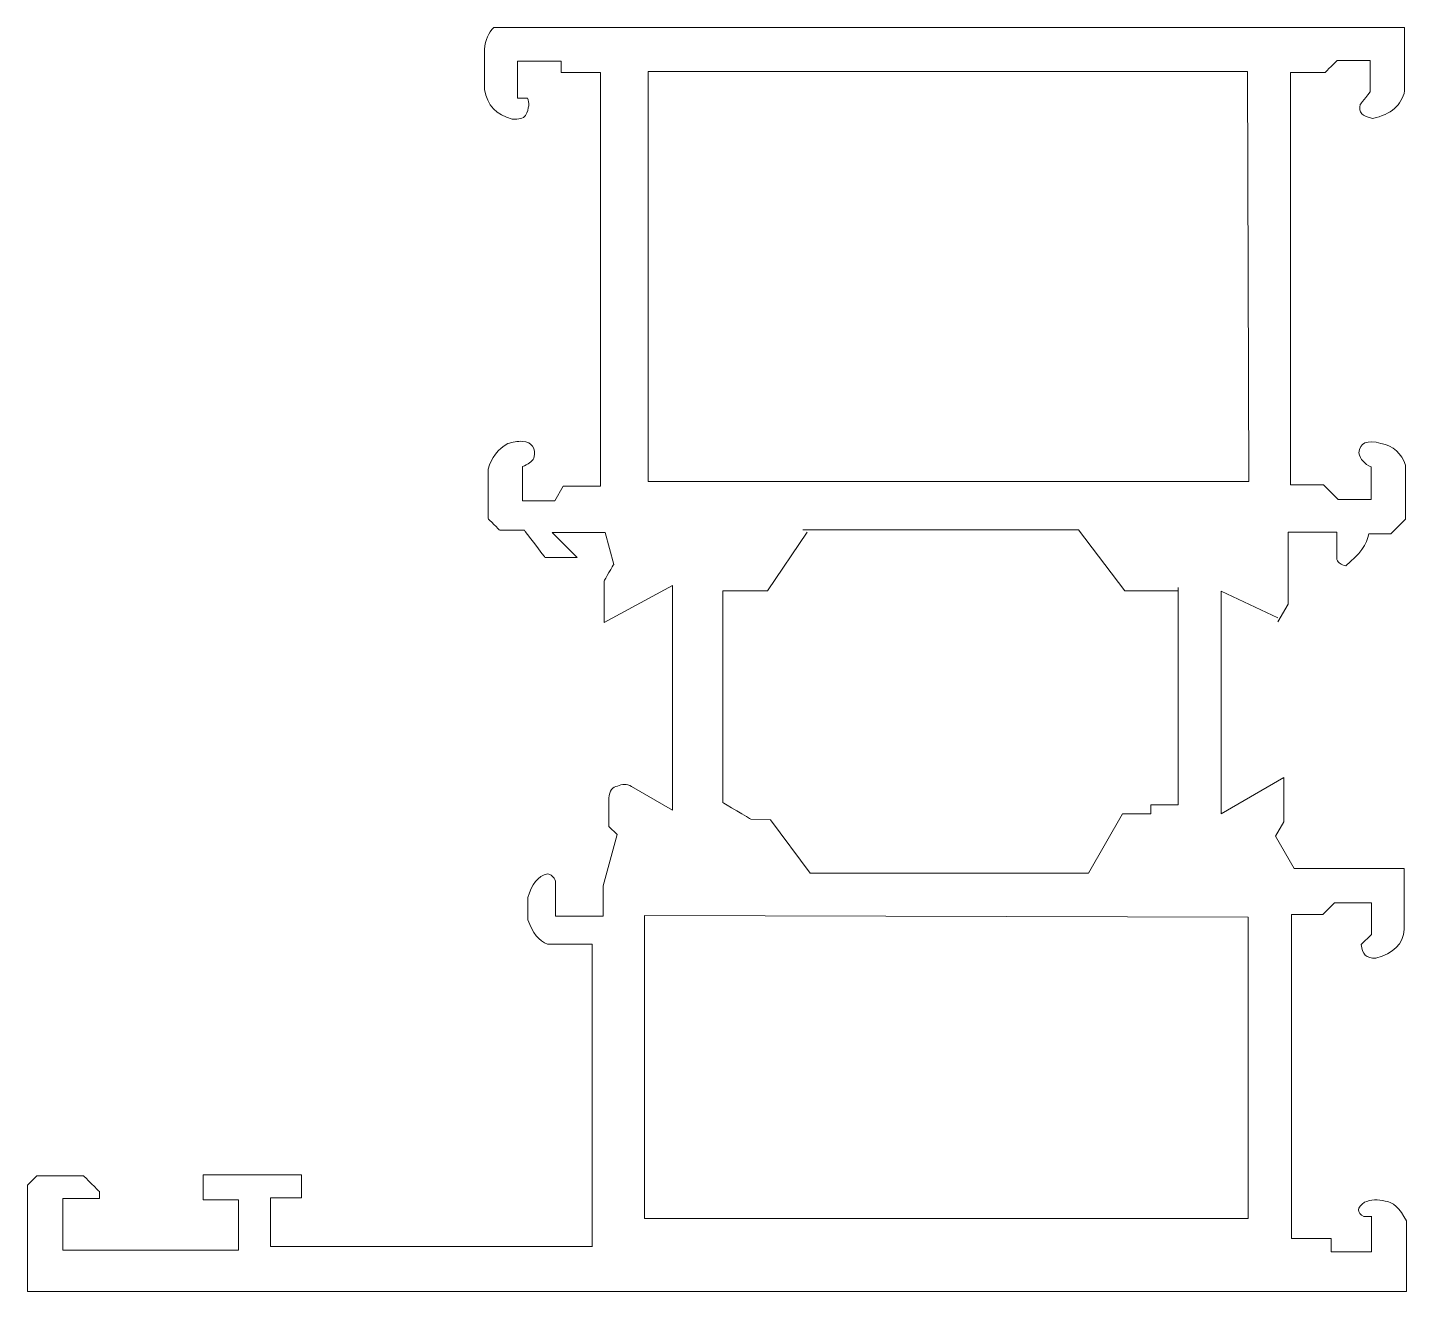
# Model space of a CAD drawing. Header units: millimetres. Extents: x -35.2 to 24.8, y -26.6 to 28.4.
import ezdxf

# ---------------------------------------------------------------- set-up
doc = ezdxf.new("R2010")
doc.units = ezdxf.units.MM
doc.header["$MEASUREMENT"] = 0
doc.layers.add('Layer 1', color=7, linetype='Continuous')

msp = doc.modelspace()

# ---------------------------------------------------------------- linework, layer by layer
at = {"layer": 'Layer 1', "color": 174, "lineweight": 20}
for points, knots in [([(24.7613, 25.6029), (24.7613, 25.6029), (24.7613, 28.3524), (24.7613, 28.3524), (24.7613, 28.3524), (24.7613, 28.3524), (24.7613, 28.3524), (24.7612, 28.3524), (24.7612, 28.3524), (24.7612, 28.3524), (-14.8736, 28.3524), (-14.8736, 28.3524), (-14.8736, 28.3524), (-14.8736, 28.3524), (-14.8737, 28.3524), (-14.8737, 28.3524), (-14.8737, 28.3524), (-15.1019, 28.1365), (-15.237, 27.8199), (-15.279, 27.4027)], [0, 0, 0, 0, 0.1666667, 0.1666667, 0.1666667, 0.1666667, 0.3333333, 0.3333333, 0.3333333, 0.3333333, 0.5, 0.5, 0.5, 0.5, 0.6666667, 0.6666667, 0.6666667, 0.6666667, 1, 1, 1, 1]), ([(-15.279, 27.4027), (-15.279, 27.4027), (-15.279, 25.652), (-15.279, 25.652), (-15.279, 25.652), (-15.279, 25.652), (-15.279, 25.652), (-15.279, 25.652), (-15.279, 25.652), (-15.1669, 24.9698), (-14.7645, 24.5432), (-14.0714, 24.372), (-14.0714, 24.372), (-14.0714, 24.372), (-14.0713, 24.372), (-14.0713, 24.372), (-14.0713, 24.372), (-13.7898, 24.3467), (-13.5969, 24.399), (-13.4924, 24.5289), (-13.4924, 24.5289), (-13.4924, 24.5289), (-13.4923, 24.5289), (-13.4923, 24.5289), (-13.4923, 24.5289), (-13.3374, 24.84), (-13.3099, 25.0905), (-13.4096, 25.2804), (-13.4096, 25.2804), (-13.4096, 25.2804), (-13.4096, 25.2804), (-13.4097, 25.2804), (-13.4097, 25.2804), (-13.4097, 25.2804), (-13.8398, 25.2804), (-13.8398, 25.2804), (-13.8398, 25.2804), (-13.8398, 25.2804), (-13.8397, 25.2804), (-13.8397, 25.2804), (-13.8397, 25.2804), (-13.8397, 25.2804), (-13.8398, 26.8948), (-13.8398, 26.8948), (-13.8398, 26.8948), (-13.8398, 26.8948), (-13.8397, 26.8948), (-13.8397, 26.8948), (-13.8397, 26.8948), (-13.8397, 26.8948), (-11.9496, 26.8948), (-11.9496, 26.8948), (-11.9496, 26.8948), (-11.9496, 26.8948), (-11.9496, 26.8948), (-11.9496, 26.8948), (-11.9496, 26.8948), (-11.9496, 26.8948), (-11.9496, 26.3953), (-11.9496, 26.3953), (-11.9496, 26.3953), (-11.9496, 26.3953), (-11.9496, 26.3953), (-11.9496, 26.3953), (-11.9496, 26.3953), (-11.9496, 26.3953), (-10.2292, 26.3953), (-10.2292, 26.3953), (-10.2292, 26.3953), (-10.2292, 26.3953), (-10.2292, 26.3953), (-10.2292, 26.3953), (-10.2292, 26.3953), (-10.2292, 26.3953), (-10.2292, 8.3968), (-10.2292, 8.3968), (-10.2292, 8.3968), (-10.2292, 8.3968), (-10.2292, 8.3968), (-10.2292, 8.3968), (-10.2292, 8.3968), (-10.2292, 8.3968), (-11.8586, 8.3968), (-11.8586, 8.3968), (-11.8586, 8.3968), (-11.8586, 8.3968), (-11.8586, 8.3968), (-11.8586, 8.3968), (-11.8586, 8.3968), (-11.8586, 8.3968), (-12.2248, 7.7635), (-12.2248, 7.7635), (-12.2248, 7.7635), (-12.2248, 7.7635), (-12.2248, 7.7635), (-12.2248, 7.7635), (-12.2248, 7.7635), (-12.2248, 7.7635), (-13.6289, 7.7635), (-13.6289, 7.7635), (-13.6289, 7.7635), (-13.6289, 7.7635), (-13.6289, 7.7635), (-13.6289, 7.7635), (-13.6289, 7.7635), (-13.6289, 7.7635), (-13.6289, 9.2475), (-13.6289, 9.2475), (-13.6289, 9.2475), (-13.6289, 9.2475), (-13.6288, 9.2475), (-13.6288, 9.2475), (-13.6288, 9.2475), (-13.3824, 9.3487), (-13.2171, 9.4699), (-13.1324, 9.6108), (-13.1324, 9.6108), (-13.1324, 9.6108), (-13.1324, 9.6108), (-13.1324, 9.6108), (-13.1324, 9.6108), (-13.0379, 10.0573), (-13.2006, 10.3022), (-13.6206, 10.3458), (-13.6206, 10.3458), (-13.6206, 10.3458), (-13.6206, 10.3458), (-13.6206, 10.3458), (-13.6206, 10.3458), (-13.8389, 10.3562), (-14.0539, 10.3232), (-14.2657, 10.2467), (-14.2657, 10.2467), (-14.2657, 10.2467), (-14.2657, 10.2467), (-14.2657, 10.2467), (-14.2657, 10.2467), (-14.6893, 10.0148), (-14.9759, 9.6432), (-15.126, 9.1318)], [0, 0, 0, 0, 0.0277778, 0.0277778, 0.0277778, 0.0277778, 0.0555556, 0.0555556, 0.0555556, 0.0555556, 0.0833333, 0.0833333, 0.0833333, 0.0833333, 0.1111111, 0.1111111, 0.1111111, 0.1111111, 0.1388889, 0.1388889, 0.1388889, 0.1388889, 0.1666667, 0.1666667, 0.1666667, 0.1666667, 0.1944444, 0.1944444, 0.1944444, 0.1944445, 0.2222222, 0.2222222, 0.2222222, 0.2222222, 0.25, 0.25, 0.25, 0.25, 0.2777778, 0.2777778, 0.2777778, 0.2777778, 0.3055556, 0.3055556, 0.3055556, 0.3055556, 0.3333333, 0.3333333, 0.3333333, 0.3333333, 0.3611111, 0.3611111, 0.3611111, 0.3611111, 0.3888889, 0.3888889, 0.3888889, 0.3888889, 0.4166667, 0.4166667, 0.4166667, 0.4166667, 0.4444444, 0.4444444, 0.4444444, 0.4444445, 0.4722222, 0.4722222, 0.4722222, 0.4722222, 0.5, 0.5, 0.5, 0.5, 0.5277778, 0.5277778, 0.5277778, 0.5277778, 0.5555556, 0.5555556, 0.5555556, 0.5555556, 0.5833333, 0.5833333, 0.5833333, 0.5833333, 0.6111111, 0.6111111, 0.6111111, 0.6111111, 0.6388889, 0.6388889, 0.6388889, 0.6388889, 0.6666667, 0.6666667, 0.6666667, 0.6666667, 0.6944444, 0.6944444, 0.6944444, 0.6944445, 0.7222222, 0.7222222, 0.7222222, 0.7222222, 0.75, 0.75, 0.75, 0.75, 0.7777778, 0.7777778, 0.7777778, 0.7777778, 0.8055556, 0.8055556, 0.8055556, 0.8055556, 0.8333333, 0.8333333, 0.8333333, 0.8333333, 0.8611111, 0.8611111, 0.8611111, 0.8611111, 0.8888889, 0.8888889, 0.8888889, 0.8888889, 0.9166667, 0.9166667, 0.9166667, 0.9166667, 0.9444444, 0.9444444, 0.9444444, 0.9444445, 1, 1, 1, 1]), ([(17.9166, 26.4404), (17.9166, 26.4404), (17.9827, 8.6034), (17.9827, 8.6034), (17.9827, 8.6034), (17.9827, 8.6034), (17.9827, 8.6034), (17.9826, 8.6034), (17.9826, 8.6034), (17.9826, 8.6034), (-8.1564, 8.6034), (-8.1564, 8.6034), (-8.1564, 8.6034), (-8.1564, 8.6034), (-8.1564, 8.6034), (-8.1564, 8.6034), (-8.1564, 8.6034), (-8.1564, 8.6034), (-8.1564, 26.4404), (-8.1564, 26.4404), (-8.1564, 26.4404), (-8.1564, 26.4404), (-8.1564, 26.4404), (-8.1563, 26.4404), (-8.1563, 26.4404), (-8.1563, 26.4404), (17.9166, 26.4404), (17.9166, 26.4404)], [0, 0, 0, 0, 0.125, 0.125, 0.125, 0.125, 0.25, 0.25, 0.25, 0.25, 0.375, 0.375, 0.375, 0.375, 0.5, 0.5, 0.5, 0.5, 0.625, 0.625, 0.625, 0.625, 0.75, 0.75, 0.75, 0.75, 1, 1, 1, 1]), ([(23.2557, 25.5575), (22.6822, 24.8087), (22.6822, 24.8087), (23.2557, 25.5575), (23.2557, 25.5575), (23.2557, 25.5575), (23.2557, 25.5575), (23.2557, 25.5575), (23.2557, 25.5575), (23.2557, 25.5575), (23.2557, 26.92), (23.2557, 26.92), (23.2557, 26.92), (23.2557, 26.92), (23.2557, 26.92), (23.2556, 26.92), (23.2556, 26.92), (23.2556, 26.92), (21.8247, 26.92), (21.8247, 26.92), (21.8247, 26.92), (21.8247, 26.92), (21.8247, 26.92), (21.8247, 26.92), (21.8247, 26.92), (21.8246, 26.92), (21.3035, 26.3998), (21.3035, 26.3998), (21.3035, 26.3998), (21.3035, 26.3998), (21.3035, 26.3998), (21.3034, 26.3998), (21.3034, 26.3998), (21.3034, 26.3998), (19.7982, 26.3998), (19.7982, 26.3998), (19.7982, 26.3998), (19.7982, 26.3998), (19.7982, 26.3998), (19.7982, 26.3998), (19.7982, 26.3998), (19.7982, 26.3998), (19.7982, 8.4513), (19.7982, 8.4513), (19.7982, 8.4513), (19.7982, 8.4513), (19.7982, 8.4513), (19.7982, 8.4513), (19.7982, 8.4513), (19.7982, 8.4513), (21.2334, 8.4513), (21.2334, 8.4513), (21.2334, 8.4513), (21.2334, 8.4513), (21.2334, 8.4513), (21.2334, 8.4513), (21.2334, 8.4513), (21.2334, 8.4513), (21.8662, 7.8195), (21.8662, 7.8195), (21.8662, 7.8195), (21.8662, 7.8195), (21.8662, 7.8195), (21.8662, 7.8195), (21.8662, 7.8195), (21.8662, 7.8195), (23.3055, 7.8195), (23.3055, 7.8195), (23.3055, 7.8195), (23.3055, 7.8195), (23.3055, 7.8195), (23.3055, 7.8195), (23.3055, 7.8195), (23.3055, 7.8195), (23.3055, 9.2315), (23.3055, 9.2315)], [0, 0, 0, 0, 0.05, 0.05, 0.05, 0.05, 0.1, 0.1, 0.1, 0.1, 0.15, 0.15, 0.15, 0.15, 0.2, 0.2, 0.2, 0.2, 0.25, 0.25, 0.25, 0.25, 0.3, 0.3, 0.3, 0.3, 0.35, 0.35, 0.35, 0.35, 0.4, 0.4, 0.4, 0.4, 0.45, 0.45, 0.45, 0.45, 0.5, 0.5, 0.5, 0.5, 0.55, 0.55, 0.55, 0.55, 0.6, 0.6, 0.6, 0.6, 0.65, 0.65, 0.65, 0.65, 0.7, 0.7, 0.7, 0.7, 0.75, 0.75, 0.75, 0.75, 0.8, 0.8, 0.8, 0.8, 0.85, 0.85, 0.85, 0.85, 0.9, 0.9, 0.9, 0.9, 1, 1, 1, 1]), ([(22.8288, 25.0002), (22.7292, 24.6752), (22.9115, 24.4742), (23.3757, 24.3972), (23.3757, 24.3972), (23.3757, 24.3972), (23.3757, 24.3972), (23.3757, 24.3972), (23.3757, 24.3972), (24.1686, 24.5763), (24.6305, 24.9782), (24.7613, 25.6029)], [0, 0, 0, 0, 0.25, 0.25, 0.25, 0.25, 0.5, 0.5, 0.5, 0.5, 1, 1, 1, 1]), ([(24.8028, 9.308), (24.6238, 9.8275), (24.266, 10.144), (23.7296, 10.2576), (23.7296, 10.2576), (23.7296, 10.2576), (23.7295, 10.2576), (23.7295, 10.2576), (23.7295, 10.2576), (23.12, 10.4218), (22.8017, 10.2835), (22.7743, 9.8426), (22.7743, 9.8426), (22.7743, 9.8426), (22.7743, 9.8426), (22.7743, 9.8426), (22.7743, 9.8426), (22.8312, 9.5602), (23.0083, 9.3564), (23.3055, 9.2315)], [0, 0, 0, 0, 0.1666667, 0.1666667, 0.1666667, 0.1666667, 0.3333333, 0.3333333, 0.3333333, 0.3333333, 0.5, 0.5, 0.5, 0.5, 0.6666667, 0.6666667, 0.6666667, 0.6666667, 1, 1, 1, 1]), ([(-15.126, 9.1318), (-15.126, 9.1318), (-15.126, 6.9851), (-15.126, 6.9851), (-15.126, 6.9851), (-15.126, 6.9851), (-15.126, 6.9851), (-15.126, 6.9851), (-15.126, 6.9851), (-15.1259, 6.9851), (-14.617, 6.4769), (-14.617, 6.4769), (-14.617, 6.4769), (-14.617, 6.4769), (-14.617, 6.4769), (-14.617, 6.4769), (-14.617, 6.4769), (-14.6169, 6.4769), (-13.5453, 6.4769), (-13.5453, 6.4769), (-13.5453, 6.4769), (-13.5453, 6.4769), (-13.5453, 6.4769), (-13.5453, 6.4769), (-13.5453, 6.4769), (-13.5452, 6.4769), (-12.6354, 5.2839), (-12.6354, 5.2839)], [0, 0, 0, 0, 0.125, 0.125, 0.125, 0.125, 0.25, 0.25, 0.25, 0.25, 0.375, 0.375, 0.375, 0.375, 0.5, 0.5, 0.5, 0.5, 0.625, 0.625, 0.625, 0.625, 0.75, 0.75, 0.75, 0.75, 1, 1, 1, 1]), ([(23.2005, 6.3228), (23.2005, 6.3228), (24.1598, 6.3228), (24.1598, 6.3228), (24.1598, 6.3228), (24.1598, 6.3228), (24.1598, 6.3228), (24.1598, 6.3228), (24.1598, 6.3228), (24.1598, 6.3228), (24.8028, 6.9648), (24.8028, 6.9648), (24.8028, 6.9648), (24.8028, 6.9648), (24.8028, 6.9648), (24.8028, 6.9648), (24.8028, 6.9648), (24.8028, 6.9648), (24.8028, 9.3079), (24.8028, 9.3079)], [0, 0, 0, 0, 0.1666667, 0.1666667, 0.1666667, 0.1666667, 0.3333333, 0.3333333, 0.3333333, 0.3333333, 0.5, 0.5, 0.5, 0.5, 0.6666667, 0.6666667, 0.6666667, 0.6666667, 1, 1, 1, 1]), ([(-12.6354, 5.284), (-12.6354, 5.284), (-11.2456, 5.284), (-11.2456, 5.284), (-11.2456, 5.284), (-11.2456, 5.284), (-11.2456, 5.284), (-11.2457, 5.284), (-11.2457, 5.284), (-11.2457, 5.284), (-12.3417, 6.3782), (-12.3417, 6.3782), (-12.3417, 6.3782), (-12.3417, 6.3782), (-12.3417, 6.3782), (-12.3416, 6.3782), (-12.3416, 6.3782), (-12.3416, 6.3782), (-10.0299, 6.3782), (-10.0299, 6.3782), (-10.0299, 6.3782), (-10.0299, 6.3782), (-10.0299, 6.3782), (-10.0298, 6.3782), (-10.0298, 6.3782), (-10.0298, 6.3782), (-9.658, 4.993), (-9.658, 4.993), (-9.658, 4.993), (-9.658, 4.993), (-9.658, 4.993), (-9.658, 4.993), (-9.658, 4.993), (-9.658, 4.993), (-10.0699, 4.2808), (-10.0699, 4.2808), (-10.0699, 4.2808), (-10.0699, 4.2808), (-10.0699, 4.2808), (-10.0699, 4.2808), (-10.0699, 4.2808), (-10.0699, 4.2808), (-10.0699, 2.4592), (-10.0699, 2.4592), (-10.0699, 2.4592), (-10.0699, 2.4592), (-10.0699, 2.4592), (-10.0699, 2.4592), (-10.0699, 2.4592), (-10.0699, 2.4592), (-7.0926, 4.0696), (-7.0926, 4.0696), (-7.0926, 4.0696), (-7.0926, 4.0696), (-7.0926, 4.0696), (-7.0926, 4.0696), (-7.0926, 4.0696), (-7.0926, 4.0696), (-7.0926, -5.6996), (-7.0926, -5.6996), (-7.0926, -5.6996), (-7.0926, -5.6996), (-7.0926, -5.6996), (-7.0926, -5.6996), (-7.0926, -5.6996), (-7.0926, -5.6996), (-8.8818, -4.6684), (-8.8818, -4.6684), (-8.8818, -4.6684), (-8.8818, -4.6684), (-8.8818, -4.6684), (-8.8818, -4.6684), (-8.8818, -4.6684), (-9.0889, -4.56), (-9.2919, -4.5568), (-9.4909, -4.659), (-9.4909, -4.659), (-9.4909, -4.659), (-9.491, -4.659), (-9.491, -4.659), (-9.491, -4.659), (-9.715, -4.6868), (-9.839, -4.8603), (-9.8631, -5.1792), (-9.8631, -5.1792), (-9.8631, -5.1792), (-9.8631, -5.1792), (-9.8631, -5.1792), (-9.8631, -5.1792), (-9.8631, -5.1792), (-9.8631, -6.4097), (-9.8631, -6.4097), (-9.8631, -6.4097), (-9.8631, -6.4097), (-9.8631, -6.4097), (-9.8631, -6.4097), (-9.8631, -6.4097), (-9.8631, -6.4097), (-9.5075, -6.7648), (-9.5075, -6.7648), (-9.5075, -6.7648), (-9.5075, -6.7648), (-9.5075, -6.7648), (-9.5076, -6.7648), (-9.5076, -6.7648), (-9.5076, -6.7648), (-10.1085, -9.004), (-10.1085, -9.004), (-10.1085, -9.004), (-10.1085, -9.004), (-10.1085, -9.004), (-10.1085, -9.004), (-10.1085, -9.004), (-10.1085, -9.004), (-10.1085, -10.324), (-10.1085, -10.324), (-10.1085, -10.324), (-10.1085, -10.324), (-10.1085, -10.324), (-10.1086, -10.324), (-10.1086, -10.324), (-10.1086, -10.324), (-12.1876, -10.324), (-12.1876, -10.324), (-12.1876, -10.324), (-12.1876, -10.324), (-12.1876, -10.324), (-12.1876, -10.324), (-12.1876, -10.324), (-12.1876, -10.324), (-12.1876, -8.7879), (-12.1876, -8.7879), (-12.1876, -8.7879), (-12.1876, -8.7879), (-12.1876, -8.7879), (-12.1876, -8.7879), (-12.1876, -8.7879), (-12.2653, -8.6067), (-12.3837, -8.5021), (-12.5433, -8.4742), (-12.5433, -8.4742), (-12.5433, -8.4742), (-12.5433, -8.4742), (-12.5433, -8.4742), (-12.5433, -8.4742), (-12.9432, -8.5773), (-13.2244, -8.9213), (-13.3871, -9.5064), (-13.3871, -9.5064), (-13.3871, -9.5064), (-13.3871, -9.5064), (-13.3871, -9.5064), (-13.3871, -9.5064), (-13.3871, -9.5064), (-13.3871, -10.4809), (-13.3871, -10.4809), (-13.3871, -10.4809), (-13.3871, -10.4809), (-13.387, -10.4809), (-13.387, -10.4809), (-13.387, -10.4809), (-13.1877, -11.0504), (-12.9036, -11.4027), (-12.535, -11.5379), (-12.535, -11.5379), (-12.535, -11.5379), (-12.535, -11.5379), (-12.535, -11.5379), (-12.535, -11.5379), (-12.535, -11.5379), (-10.5993, -11.5379), (-10.5993, -11.5379), (-10.5993, -11.5379), (-10.5993, -11.5379), (-10.5993, -11.5379), (-10.5993, -11.5379), (-10.5993, -11.5379), (-10.5993, -11.5379), (-10.5993, -24.7011), (-10.5993, -24.7011)], [0, 0, 0, 0, 0.0217391, 0.0217391, 0.0217391, 0.0217391, 0.0434783, 0.0434783, 0.0434783, 0.0434783, 0.0652174, 0.0652174, 0.0652174, 0.0652174, 0.0869565, 0.0869565, 0.0869565, 0.0869565, 0.1086957, 0.1086957, 0.1086957, 0.1086957, 0.1304348, 0.1304348, 0.1304348, 0.1304348, 0.1521739, 0.1521739, 0.1521739, 0.1521739, 0.173913, 0.173913, 0.173913, 0.1739131, 0.1956522, 0.1956522, 0.1956522, 0.1956522, 0.2173913, 0.2173913, 0.2173913, 0.2173913, 0.2391304, 0.2391304, 0.2391304, 0.2391304, 0.2608696, 0.2608696, 0.2608696, 0.2608696, 0.2826087, 0.2826087, 0.2826087, 0.2826087, 0.3043478, 0.3043478, 0.3043478, 0.3043478, 0.326087, 0.326087, 0.326087, 0.326087, 0.3478261, 0.3478261, 0.3478261, 0.3478261, 0.3695652, 0.3695652, 0.3695652, 0.3695652, 0.3913043, 0.3913043, 0.3913043, 0.3913044, 0.4130435, 0.4130435, 0.4130435, 0.4130435, 0.4347826, 0.4347826, 0.4347826, 0.4347826, 0.4565217, 0.4565217, 0.4565217, 0.4565217, 0.4782609, 0.4782609, 0.4782609, 0.4782609, 0.5, 0.5, 0.5, 0.5, 0.5217391, 0.5217391, 0.5217391, 0.5217391, 0.5434783, 0.5434783, 0.5434783, 0.5434783, 0.5652174, 0.5652174, 0.5652174, 0.5652174, 0.5869565, 0.5869565, 0.5869565, 0.5869565, 0.6086957, 0.6086957, 0.6086957, 0.6086957, 0.6304348, 0.6304348, 0.6304348, 0.6304348, 0.6521739, 0.6521739, 0.6521739, 0.6521739, 0.673913, 0.673913, 0.673913, 0.6739131, 0.6956522, 0.6956522, 0.6956522, 0.6956522, 0.7173913, 0.7173913, 0.7173913, 0.7173913, 0.7391304, 0.7391304, 0.7391304, 0.7391304, 0.7608696, 0.7608696, 0.7608696, 0.7608696, 0.7826087, 0.7826087, 0.7826087, 0.7826087, 0.8043478, 0.8043478, 0.8043478, 0.8043478, 0.826087, 0.826087, 0.826087, 0.826087, 0.8478261, 0.8478261, 0.8478261, 0.8478261, 0.8695652, 0.8695652, 0.8695652, 0.8695652, 0.8913043, 0.8913043, 0.8913043, 0.8913044, 0.9130435, 0.9130435, 0.9130435, 0.9130435, 0.9347826, 0.9347826, 0.9347826, 0.9347826, 0.9565217, 0.9565217, 0.9565217, 0.9565217, 1, 1, 1, 1]), ([(-2.8291, -6.1289), (-2.8291, -6.1289), (-3.6894, -6.0959), (-3.6894, -6.0959), (-3.6894, -6.0959), (-3.6894, -6.0959), (-3.6894, -6.0959), (-3.6894, -6.0959), (-3.6894, -6.0959), (-3.6895, -6.0959), (-4.9136, -5.3692), (-4.9136, -5.3692), (-4.9136, -5.3692), (-4.9136, -5.3692), (-4.9136, -5.3692), (-4.9136, -5.3692), (-4.9136, -5.3692), (-4.9136, -5.3692), (-4.9136, 3.8466), (-4.9136, 3.8466), (-4.9136, 3.8466), (-4.9136, 3.8466), (-4.9136, 3.8466), (-4.9136, 3.8466), (-4.9136, 3.8466), (-4.9136, 3.8466), (-2.9615, 3.8466), (-2.9615, 3.8466), (-2.9615, 3.8466), (-2.9615, 3.8466), (-2.9615, 3.8466), (-2.9615, 3.8466), (-2.9615, 3.8466), (-2.9615, 3.8466), (-1.2409, 6.3901), (-1.2409, 6.3901)], [0, 0, 0, 0, 0.1, 0.1, 0.1, 0.1, 0.2, 0.2, 0.2, 0.2, 0.3, 0.3, 0.3, 0.3, 0.4, 0.4, 0.4, 0.4, 0.5, 0.5, 0.5, 0.5, 0.6, 0.6, 0.6, 0.6, 0.7, 0.7, 0.7, 0.7, 0.8, 0.8, 0.8, 0.8, 1, 1, 1, 1]), ([(-1.4281, 6.4979), (-1.4281, 6.4979), (10.5713, 6.4979), (10.5713, 6.4979), (10.5713, 6.4979), (10.5713, 6.4979), (10.5713, 6.4979), (10.5713, 6.4979), (10.5713, 6.4979), (10.5713, 6.4979), (12.5897, 3.8466), (12.5897, 3.8466)], [0, 0, 0, 0, 0.25, 0.25, 0.25, 0.25, 0.5, 0.5, 0.5, 0.5, 1, 1, 1, 1]), ([(19.2465, 2.491), (19.2465, 2.491), (19.6907, 3.2592), (19.6907, 3.2592), (19.6907, 3.2592), (19.6907, 3.2592), (19.6907, 3.2592), (19.6907, 3.2592), (19.6907, 3.2592), (19.6907, 3.2592), (19.6907, 6.3888), (19.6907, 6.3888), (19.6907, 6.3888), (19.6907, 6.3888), (19.6907, 6.3888), (19.6907, 6.3888), (19.6907, 6.3888), (19.6907, 6.3888), (21.8107, 6.3888), (21.8107, 6.3888), (21.8107, 6.3888), (21.8107, 6.3888), (21.8107, 6.3888), (21.8107, 6.3888), (21.8107, 6.3888), (21.8107, 6.3888), (21.8107, 5.1996), (21.8107, 5.1996), (21.8107, 5.1996), (21.8107, 5.1996), (21.8107, 5.1996), (21.8107, 5.1996), (21.8107, 5.1996), (21.8708, 5.0554), (21.999, 4.9674), (22.1955, 4.9355), (22.1955, 4.9355), (22.1955, 4.9355), (22.1955, 4.9355), (22.1955, 4.9355), (22.1955, 4.9355), (22.8036, 5.4205), (23.1385, 5.883), (23.2005, 6.3228)], [0, 0, 0, 0, 0.0833333, 0.0833333, 0.0833333, 0.0833333, 0.1666667, 0.1666667, 0.1666667, 0.1666667, 0.25, 0.25, 0.25, 0.25, 0.3333333, 0.3333333, 0.3333333, 0.3333333, 0.4166667, 0.4166667, 0.4166667, 0.4166667, 0.5, 0.5, 0.5, 0.5, 0.5833333, 0.5833333, 0.5833333, 0.5833333, 0.6666667, 0.6666667, 0.6666667, 0.6666667, 0.75, 0.75, 0.75, 0.75, 0.8333333, 0.8333333, 0.8333333, 0.8333333, 1, 1, 1, 1]), ([(14.9058, 3.9788), (14.9058, 3.9788), (14.9058, -5.4683), (14.9058, -5.4683), (14.9058, -5.4683), (14.9058, -5.4683), (14.9058, -5.4683), (14.9057, -5.4683), (14.9057, -5.4683), (14.9057, -5.4683), (13.7145, -5.4683), (13.7145, -5.4683), (13.7145, -5.4683), (13.7145, -5.4683), (13.7145, -5.4683), (13.7145, -5.4683), (13.7145, -5.4683), (13.7145, -5.4683), (13.7145, -5.8647), (13.7145, -5.8647), (13.7145, -5.8647), (13.7145, -5.8647), (13.7145, -5.8647), (13.7145, -5.8647), (13.7145, -5.8647), (13.7145, -5.8647), (12.4904, -5.8647), (12.4904, -5.8647), (12.4904, -5.8647), (12.4904, -5.8647), (12.4904, -5.8647), (12.4903, -5.8647), (12.4903, -5.8647), (12.4903, -5.8647), (10.9985, -8.4445), (10.9985, -8.4445), (10.9985, -8.4445), (10.9985, -8.4445), (10.9985, -8.4445), (10.9984, -8.4445), (10.9984, -8.4445), (10.9984, -8.4445), (-1.1086, -8.4445), (-1.1086, -8.4445), (-1.1086, -8.4445), (-1.1086, -8.4445), (-1.1086, -8.4445), (-1.1087, -8.4445), (-1.1087, -8.4445), (-1.1087, -8.4445), (-2.8291, -6.1289), (-2.8291, -6.1289)], [0, 0, 0, 0, 0.0714286, 0.0714286, 0.0714286, 0.0714286, 0.1428571, 0.1428571, 0.1428571, 0.1428572, 0.2142857, 0.2142857, 0.2142857, 0.2142857, 0.2857143, 0.2857143, 0.2857143, 0.2857143, 0.3571429, 0.3571429, 0.3571429, 0.3571429, 0.4285714, 0.4285714, 0.4285714, 0.4285714, 0.5, 0.5, 0.5, 0.5, 0.5714286, 0.5714286, 0.5714286, 0.5714286, 0.6428571, 0.6428571, 0.6428571, 0.6428572, 0.7142857, 0.7142857, 0.7142857, 0.7142857, 0.7857143, 0.7857143, 0.7857143, 0.7857143, 0.8571429, 0.8571429, 0.8571429, 0.8571429, 1, 1, 1, 1]), ([(23.3121, -23.3734), (23.3121, -23.3734), (23.3121, -24.926), (23.3121, -24.926), (23.3121, -24.926), (23.3121, -24.926), (23.3121, -24.926), (23.312, -24.926), (23.312, -24.926), (23.312, -24.926), (21.5667, -24.926), (21.5667, -24.926), (21.5667, -24.926), (21.5667, -24.926), (21.5667, -24.926), (21.5667, -24.926), (21.5667, -24.926), (21.5667, -24.926), (21.5667, -24.3479), (21.5667, -24.3479), (21.5667, -24.3479), (21.5667, -24.3479), (21.5667, -24.3479), (21.5666, -24.3479), (21.5666, -24.3479), (21.5666, -24.3479), (19.8378, -24.3479), (19.8378, -24.3479), (19.8378, -24.3479), (19.8378, -24.3479), (19.8378, -24.3479), (19.8378, -24.3479), (19.8378, -24.3479), (19.8378, -24.3479), (19.8378, -10.2516), (19.8378, -10.2516), (19.8378, -10.2516), (19.8378, -10.2516), (19.8378, -10.2516), (19.8379, -10.2516), (19.8379, -10.2516), (19.8379, -10.2516), (21.1944, -10.2516), (21.1944, -10.2516), (21.1944, -10.2516), (21.1944, -10.2516), (21.1944, -10.2516), (21.1944, -10.2516), (21.1944, -10.2516), (21.1944, -10.2516), (21.7073, -9.7396), (21.7073, -9.7396), (21.7073, -9.7396), (21.7073, -9.7396), (21.7073, -9.7396), (21.7073, -9.7396), (21.7073, -9.7396), (21.7073, -9.7396), (23.312, -9.7396), (23.312, -9.7396), (23.312, -9.7396), (23.312, -9.7396), (23.312, -9.7396), (23.312, -9.7396), (23.312, -9.7396), (23.312, -9.7396), (23.312, -11.1104), (23.312, -11.1104), (23.312, -11.1104), (23.312, -11.1104), (23.312, -11.1104), (23.3119, -11.1104), (23.3119, -11.1104), (23.3119, -11.1104), (22.8736, -11.5481), (22.8736, -11.5481), (22.8736, -11.5481), (22.8736, -11.5481), (22.8736, -11.5481), (22.8736, -11.5481), (22.8736, -11.5481), (22.8976, -11.969), (23.1071, -12.1672), (23.5023, -12.1426), (23.5023, -12.1426), (23.5023, -12.1426), (23.5023, -12.1426), (23.5023, -12.1426), (23.5023, -12.1426), (24.2814, -11.9495), (24.695, -11.5325), (24.7429, -10.8913), (24.7429, -10.8913), (24.7429, -10.8913), (24.7429, -10.8913), (24.7429, -10.8913), (24.7429, -10.8913), (24.7429, -10.8913), (24.7429, -8.2406), (24.7429, -8.2406), (24.7429, -8.2406), (24.7429, -8.2406), (24.7429, -8.2406), (24.7428, -8.2406), (24.7428, -8.2406), (24.7428, -8.2406), (19.9492, -8.2406), (19.9492, -8.2406), (19.9492, -8.2406), (19.9492, -8.2406), (19.9492, -8.2406), (19.9491, -8.2406), (19.9491, -8.2406), (19.9491, -8.2406), (19.1387, -6.839), (19.1387, -6.839), (19.1387, -6.839), (19.1387, -6.839), (19.1387, -6.839), (19.1387, -6.839), (19.1387, -6.839), (19.1387, -6.839), (19.4992, -6.2155), (19.4992, -6.2155), (19.4992, -6.2155), (19.4992, -6.2155), (19.4992, -6.2155), (19.4992, -6.2155), (19.4992, -6.2155), (19.4992, -6.2155), (19.4992, -4.2888), (19.4992, -4.2888), (19.4992, -4.2888), (19.4992, -4.2888), (19.4992, -4.2888), (19.4991, -4.2888), (19.4991, -4.2888), (19.4991, -4.2888), (16.772, -5.8607), (16.772, -5.8607), (16.772, -5.8607), (16.772, -5.8607), (16.772, -5.8607), (16.772, -5.8607), (16.772, -5.8607), (16.772, -5.8607), (16.772, 3.8207), (16.772, 3.8207), (16.772, 3.8207), (16.772, 3.8207), (16.772, 3.8207), (16.772, 3.8207), (16.772, 3.8207), (16.772, 3.8207), (19.246, 2.6645), (19.246, 2.6645)], [0, 0, 0, 0, 0.025, 0.025, 0.025, 0.025, 0.05, 0.05, 0.05, 0.05, 0.075, 0.075, 0.075, 0.075, 0.1, 0.1, 0.1, 0.1, 0.125, 0.125, 0.125, 0.125, 0.15, 0.15, 0.15, 0.15, 0.175, 0.175, 0.175, 0.175, 0.2, 0.2, 0.2, 0.2, 0.225, 0.225, 0.225, 0.225, 0.25, 0.25, 0.25, 0.25, 0.275, 0.275, 0.275, 0.275, 0.3, 0.3, 0.3, 0.3, 0.325, 0.325, 0.325, 0.325, 0.35, 0.35, 0.35, 0.35, 0.375, 0.375, 0.375, 0.375, 0.4, 0.4, 0.4, 0.4, 0.425, 0.425, 0.425, 0.425, 0.45, 0.45, 0.45, 0.45, 0.475, 0.475, 0.475, 0.475, 0.5, 0.5, 0.5, 0.5, 0.525, 0.525, 0.525, 0.525, 0.55, 0.55, 0.55, 0.55, 0.575, 0.575, 0.575, 0.575, 0.6, 0.6, 0.6, 0.6, 0.625, 0.625, 0.625, 0.625, 0.65, 0.65, 0.65, 0.65, 0.675, 0.675, 0.675, 0.675, 0.7, 0.7, 0.7, 0.7, 0.725, 0.725, 0.725, 0.725, 0.75, 0.75, 0.75, 0.75, 0.775, 0.775, 0.775, 0.775, 0.8, 0.8, 0.8, 0.8, 0.825, 0.825, 0.825, 0.825, 0.85, 0.85, 0.85, 0.85, 0.875, 0.875, 0.875, 0.875, 0.9, 0.9, 0.9, 0.9, 0.925, 0.925, 0.925, 0.925, 0.95, 0.95, 0.95, 0.95, 1, 1, 1, 1]), ([(-8.3217, -10.2907), (-8.3217, -10.2907), (17.9497, -10.3568), (17.9497, -10.3568), (17.9497, -10.3568), (17.9497, -10.3568), (17.9497, -10.3568), (17.9496, -10.3568), (17.9496, -10.3568), (17.9497, -10.3568), (17.9497, -23.4704), (17.9497, -23.4704), (17.9497, -23.4704), (17.9497, -23.4704), (17.9497, -23.4704), (17.9496, -23.4704), (17.9496, -23.4704), (17.9496, -23.4704), (-8.3217, -23.4704), (-8.3217, -23.4704), (-8.3217, -23.4704), (-8.3217, -23.4704), (-8.3217, -23.4704), (-8.3217, -23.4704), (-8.3217, -23.4704), (-8.3217, -23.4704), (-8.3217, -10.2907), (-8.3217, -10.2907)], [0, 0, 0, 0, 0.125, 0.125, 0.125, 0.125, 0.25, 0.25, 0.25, 0.25, 0.375, 0.375, 0.375, 0.375, 0.5, 0.5, 0.5, 0.5, 0.625, 0.625, 0.625, 0.625, 0.75, 0.75, 0.75, 0.75, 1, 1, 1, 1]), ([(-10.5828, -24.6989), (-10.5828, -24.6989), (-24.5944, -24.6989), (-24.5944, -24.6989), (-24.5944, -24.6989), (-24.5944, -24.6989), (-24.5944, -24.6989), (-24.5944, -24.6989), (-24.5944, -24.6989), (-24.5944, -24.6989), (-24.5944, -22.5681), (-24.5944, -22.5681), (-24.5944, -22.5681), (-24.5944, -22.5681), (-24.5944, -22.5681), (-24.5944, -22.5681), (-24.5944, -22.5681), (-24.5944, -22.5681), (-23.2378, -22.5681), (-23.2378, -22.5681), (-23.2378, -22.5681), (-23.2378, -22.5681), (-23.2378, -22.5681), (-23.2378, -22.5681), (-23.2378, -22.5681), (-23.2378, -22.5681), (-23.2378, -21.5772), (-23.2378, -21.5772), (-23.2378, -21.5772), (-23.2378, -21.5772), (-23.2378, -21.5772), (-23.2379, -21.5772), (-23.2379, -21.5772), (-23.2379, -21.5772), (-27.5227, -21.5772), (-27.5227, -21.5772), (-27.5227, -21.5772), (-27.5227, -21.5772), (-27.5227, -21.5772), (-27.5227, -21.5772), (-27.5227, -21.5772), (-27.5227, -21.5772), (-27.5227, -22.6672), (-27.5227, -22.6672), (-27.5227, -22.6672), (-27.5227, -22.6672), (-27.5227, -22.6672), (-27.5227, -22.6672), (-27.5227, -22.6672), (-27.5227, -22.6672), (-25.9842, -22.6672), (-25.9842, -22.6672), (-25.9842, -22.6672), (-25.9842, -22.6672), (-25.9842, -22.6672), (-25.9842, -22.6672), (-25.9842, -22.6672), (-25.9842, -22.6672), (-25.9841, -24.8474), (-25.9841, -24.8474), (-25.9841, -24.8474), (-25.9841, -24.8474), (-25.9841, -24.8474), (-25.9842, -24.8474), (-25.9842, -24.8474), (-25.9842, -24.8474), (-33.6273, -24.8474), (-33.6273, -24.8474), (-33.6273, -24.8474), (-33.6273, -24.8474), (-33.6273, -24.8474), (-33.6273, -24.8474), (-33.6273, -24.8474), (-33.6273, -24.8474), (-33.6273, -22.6012), (-33.6273, -22.6012), (-33.6273, -22.6012), (-33.6273, -22.6012), (-33.6273, -22.6012), (-33.6273, -22.6012), (-33.6273, -22.6012), (-33.6273, -22.6012), (-32.0391, -22.6012), (-32.0391, -22.6012), (-32.0391, -22.6012), (-32.0391, -22.6012), (-32.0392, -22.6012), (-32.0392, -22.6012), (-32.0392, -22.6012), (-32.0392, -22.6012), (-32.0391, -22.3038), (-32.0391, -22.3038), (-32.0391, -22.3038), (-32.0391, -22.3038), (-32.0391, -22.3038), (-32.0392, -22.3038), (-32.0392, -22.3038), (-32.0392, -22.3038), (-32.7257, -21.6185), (-32.7257, -21.6185), (-32.7257, -21.6185), (-32.7257, -21.6185), (-32.7257, -21.6185), (-32.7258, -21.6185), (-32.7258, -21.6185), (-32.7258, -21.6185), (-34.7523, -21.6185), (-34.7523, -21.6185), (-34.7523, -21.6185), (-34.7523, -21.6185), (-34.7523, -21.6185), (-34.7524, -21.6185), (-34.7524, -21.6185), (-34.7524, -21.6185), (-35.1619, -22.0273), (-35.1619, -22.0273), (-35.1619, -22.0273), (-35.1619, -22.0273), (-35.1619, -22.0273), (-35.1619, -22.0273), (-35.1619, -22.0273), (-35.1619, -22.0273), (-35.1619, -26.6476), (-35.1619, -26.6476), (-35.1619, -26.6476), (-35.1619, -26.6476), (-35.1619, -26.6476), (-35.1618, -26.6476), (-35.1618, -26.6476), (-35.1618, -26.6476), (24.8383, -26.6476), (24.8383, -26.6476), (24.8383, -26.6476), (24.8383, -26.6476), (24.8383, -26.6476), (24.8383, -26.6476), (24.8383, -26.6476), (24.8383, -26.6476), (24.8383, -23.5757), (24.8383, -23.5757), (24.8383, -23.5757), (24.8383, -23.5757), (24.8382, -23.5757), (24.8382, -23.5757), (24.8382, -23.5757), (24.55, -23.0293), (24.2414, -22.7431), (23.9119, -22.7167), (23.9119, -22.7167), (23.9119, -22.7167), (23.9118, -22.7167), (23.9118, -22.7167), (23.9118, -22.7167), (23.5885, -22.633), (23.2908, -22.6495), (23.0185, -22.7664), (23.0185, -22.7664), (23.0185, -22.7664), (23.0184, -22.7664), (23.0184, -22.7664), (23.0184, -22.7664), (22.6768, -23.0007), (22.6658, -23.2098), (22.9854, -23.394), (22.9854, -23.394), (22.9854, -23.394), (22.9854, -23.394), (22.9854, -23.394), (22.9854, -23.394), (22.9854, -23.394), (23.3121, -23.394), (23.3121, -23.394)], [0, 0, 0, 0, 0.0227273, 0.0227273, 0.0227273, 0.0227273, 0.0454545, 0.0454545, 0.0454545, 0.0454546, 0.0681818, 0.0681818, 0.0681818, 0.0681818, 0.0909091, 0.0909091, 0.0909091, 0.0909091, 0.1136364, 0.1136364, 0.1136364, 0.1136364, 0.1363636, 0.1363636, 0.1363636, 0.1363636, 0.1590909, 0.1590909, 0.1590909, 0.1590909, 0.1818182, 0.1818182, 0.1818182, 0.1818182, 0.2045455, 0.2045455, 0.2045455, 0.2045455, 0.2272727, 0.2272727, 0.2272727, 0.2272727, 0.25, 0.25, 0.25, 0.25, 0.2727273, 0.2727273, 0.2727273, 0.2727273, 0.2954545, 0.2954545, 0.2954545, 0.2954546, 0.3181818, 0.3181818, 0.3181818, 0.3181818, 0.3409091, 0.3409091, 0.3409091, 0.3409091, 0.3636364, 0.3636364, 0.3636364, 0.3636364, 0.3863636, 0.3863636, 0.3863636, 0.3863636, 0.4090909, 0.4090909, 0.4090909, 0.4090909, 0.4318182, 0.4318182, 0.4318182, 0.4318182, 0.4545455, 0.4545455, 0.4545455, 0.4545455, 0.4772727, 0.4772727, 0.4772727, 0.4772727, 0.5, 0.5, 0.5, 0.5, 0.5227273, 0.5227273, 0.5227273, 0.5227273, 0.5454545, 0.5454545, 0.5454545, 0.5454546, 0.5681818, 0.5681818, 0.5681818, 0.5681818, 0.5909091, 0.5909091, 0.5909091, 0.5909091, 0.6136364, 0.6136364, 0.6136364, 0.6136364, 0.6363636, 0.6363636, 0.6363636, 0.6363636, 0.6590909, 0.6590909, 0.6590909, 0.6590909, 0.6818182, 0.6818182, 0.6818182, 0.6818182, 0.7045455, 0.7045455, 0.7045455, 0.7045455, 0.7272727, 0.7272727, 0.7272727, 0.7272727, 0.75, 0.75, 0.75, 0.75, 0.7727273, 0.7727273, 0.7727273, 0.7727273, 0.7954545, 0.7954545, 0.7954545, 0.7954546, 0.8181818, 0.8181818, 0.8181818, 0.8181818, 0.8409091, 0.8409091, 0.8409091, 0.8409091, 0.8636364, 0.8636364, 0.8636364, 0.8636364, 0.8863636, 0.8863636, 0.8863636, 0.8863636, 0.9090909, 0.9090909, 0.9090909, 0.9090909, 0.9318182, 0.9318182, 0.9318182, 0.9318182, 0.9545455, 0.9545455, 0.9545455, 0.9545455, 1, 1, 1, 1])]:
    msp.add_open_spline(points, degree=3, knots=knots, dxfattribs=at)
msp.add_open_spline([(12.5897, 3.8466), (12.5897, 3.8466), (14.9058, 3.8466), (14.9058, 3.8466)], degree=3, dxfattribs=at)

doc.saveas('drawing.dxf')
